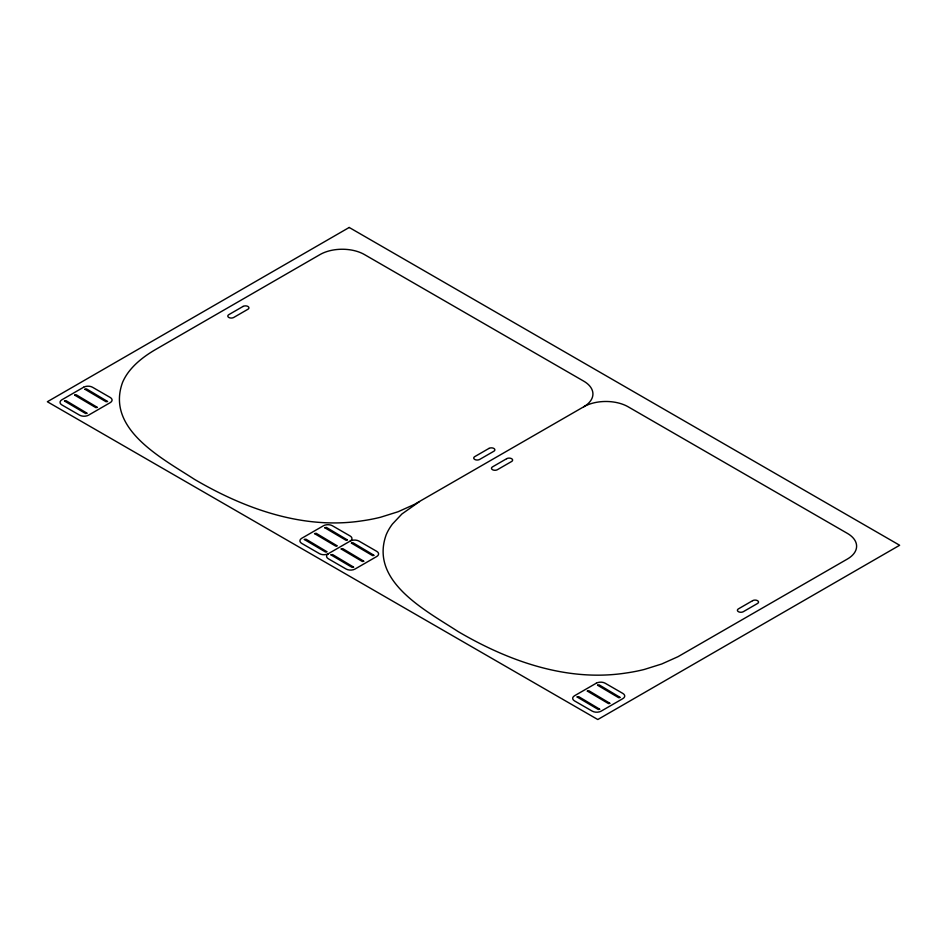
<?xml version="1.0" encoding="UTF-8"?>
<svg xmlns="http://www.w3.org/2000/svg" width="947" height="947" viewBox="0 0 947 947"><rect width="100%" height="100%" fill="white"/><g stroke="black" fill="none" stroke-linecap="round" stroke-linejoin="round"><path stroke-width="1.42" d="M419.485 501.614L401.907 513.984L392.449 524.034A113.001 65.236 0 0 0 386.21 534.735C369.164 581.576 426.529 610.91 458.099 631.554C508.267 660.994 566.886 682.089 625.778 673.057A113.001 65.236 0 0 0 644.327 669.446L661.728 663.989L677.993 656.697L847.411 559.026A31.393 18.123 0 0 0 847.411 533.398L628.121 406.784A31.393 18.123 0 0 0 583.731 406.784L414.312 504.455L398.048 511.759L380.647 517.216A113.001 65.236 0 0 1 362.097 520.826C303.206 529.858 244.586 508.764 194.419 479.312C162.848 458.679 105.484 429.346 122.518 382.505A113.001 65.236 0 0 1 128.768 371.804C135.977 362.417 145.66 355.291 155.805 349.384L320.05 254.554A31.393 18.123 0 0 1 364.441 254.554L583.731 381.156A31.393 18.123 0 0 1 583.731 406.784M328.372 553.664L350.13 541.116A6.274 3.622 0 0 1 359.008 541.116L376.764 551.367A6.274 3.622 0 0 1 376.764 556.493L355.007 569.04A6.274 3.622 0 0 1 346.128 569.04L328.372 558.789A6.274 3.622 0 0 1 328.372 553.664A6.274 3.622 0 0 1 319.494 553.664L301.738 543.412A6.274 3.622 0 0 1 301.738 538.287L323.495 525.739A6.274 3.622 0 0 1 332.373 525.739L350.13 535.99A6.274 3.622 0 0 1 350.13 541.116M64.491 401.031L85.621 413.519L87.183 413.294L66.089 400.699L64.503 400.96M74.695 395.136L95.836 407.624L97.399 407.399L76.305 394.804L74.706 395.1M84.91 389.241L106.04 401.729L107.603 401.504L86.508 388.909L84.91 389.241M304.354 539.518L325.496 552.006L327.058 551.781L305.964 539.186L304.378 539.447M314.57 533.635L335.7 546.111L337.262 545.886L316.168 533.291L314.57 533.587M324.774 527.739L345.915 540.216L347.478 539.991L326.384 527.396L324.774 527.739M330.988 554.906L352.13 567.383L353.693 567.158L332.598 554.563L331.012 554.824M341.204 549.011L362.334 561.488L363.897 561.263L342.802 548.668L341.228 548.929M351.408 543.116L372.55 555.593L374.112 555.368L353.018 542.773L351.42 543.069M577.125 697.004L598.267 709.481L599.83 709.267L578.735 696.672L577.149 696.933M587.341 691.109L608.471 703.585L610.034 703.372L588.939 690.777L587.341 691.109M597.545 685.214L618.687 697.702L620.249 697.477L599.155 684.882L597.557 685.178M349.206 227.469L47.35 401.741L597.794 719.531L899.65 545.259L349.206 227.469M83.62 387.24L61.875 399.8A6.274 3.622 0 0 0 61.875 404.925L79.631 415.177A6.274 3.622 0 0 0 88.509 415.177L110.254 402.617A6.274 3.622 0 0 0 110.254 397.491L92.498 387.24A6.274 3.622 0 0 0 83.62 387.24M243.024 306.449L228.819 314.653A3.457 1.989 0 0 0 228.819 317.47A3.457 1.989 0 0 0 233.708 317.47L247.913 309.267A3.457 1.989 0 0 0 247.913 306.449A3.457 1.989 0 0 0 243.024 306.449M488.948 448.428L474.743 456.632A3.457 1.989 0 0 0 474.743 459.449A3.457 1.989 0 0 0 479.632 459.449L493.837 451.257A3.457 1.989 0 0 0 493.837 448.428A3.457 1.989 0 0 0 488.948 448.428M506.704 458.679L492.499 466.883A3.457 1.989 0 0 0 492.499 469.7A3.457 1.989 0 0 0 497.388 469.7L511.593 461.509A3.457 1.989 0 0 0 511.593 458.679A3.457 1.989 0 0 0 506.704 458.679M596.267 683.213L574.509 695.773A6.274 3.622 0 0 0 574.509 700.898L592.266 711.15A6.274 3.622 0 0 0 601.144 711.15L622.901 698.59A6.274 3.622 0 0 0 622.901 693.464L605.145 683.213A6.274 3.622 0 0 0 596.267 683.213M752.628 600.67L738.423 608.874A3.457 1.989 0 0 0 738.423 611.691A3.457 1.989 0 0 0 743.312 611.691L757.517 603.488A3.457 1.989 0 0 0 757.517 600.67A3.457 1.989 0 0 0 752.628 600.67"/></g></svg>
